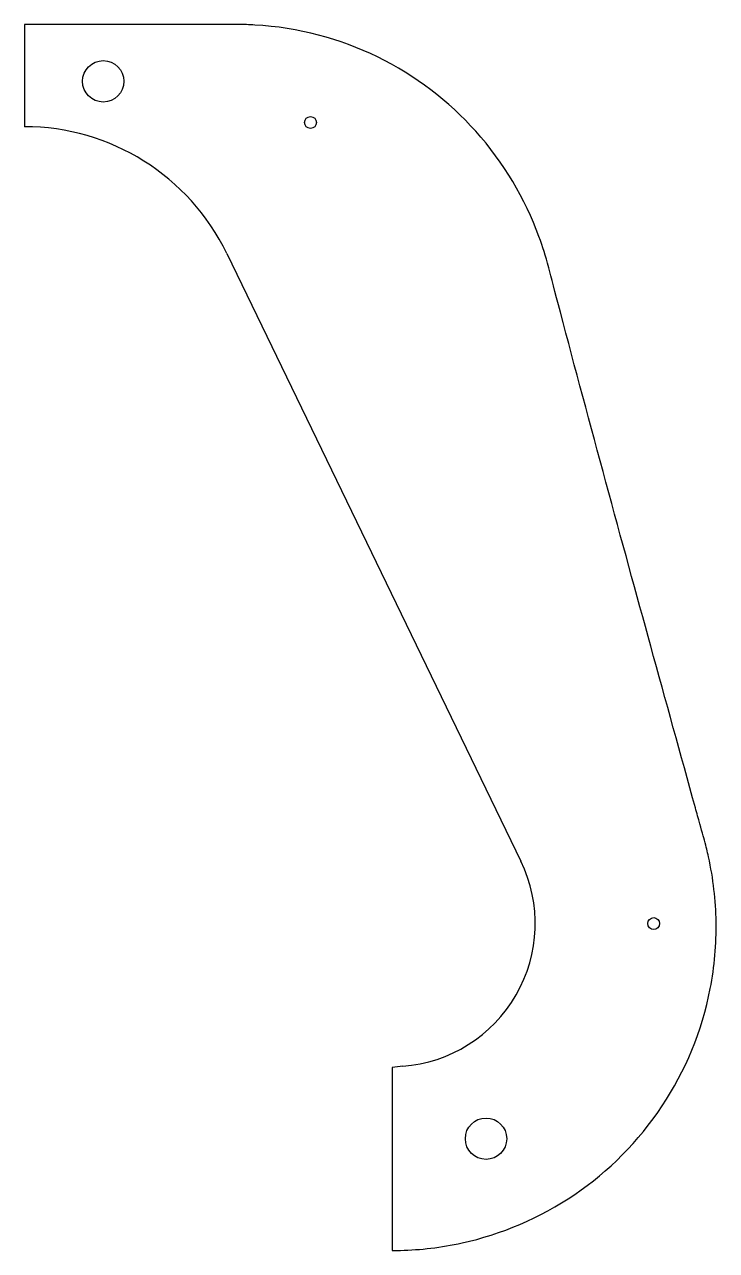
# Model space of a CAD drawing. Header units: millimetres. Extents: x 280 to 449, y -150 to 150.
import ezdxf

# ---------------------------------------------------------------- set-up
doc = ezdxf.new("R2010")
doc.units = ezdxf.units.MM
doc.layers.get('0').update_dxf_attribs({"linetype": 'CONTINUOUS'})

msp = doc.modelspace()

# ---------------------------------------------------------------- linework, layer by layer
for p, q in [((331.93, 150), (280, 150)), ((280, 150), (280, 125)), ((329.5, 93.97), (401.5, -54.75)), ((372.61, -104.9), (370, -105.23)), ((370, -105.23), (370, -150))]:
    msp.add_line(p, q)
for centre, radius in [((299.27, 136.1), 5.06), ((350, 126.02), 1.45), ((434, -70), 1.45), ((392.96, -122.65), 5.06)]:
    msp.add_circle(centre, radius)
for centre, radius, start, end in [((280, 70), 55, 25.8334, 90), ((370, -70), 35, -85.7263, 25.8334)]:
    msp.add_arc(centre, radius, start, end)
for points, knots in [([(408.32, 90.44), (407.48, 93.66), (406.94, 95.34), (402.51, 107.36), (397.38, 116.14), (383.86, 131.24), (375.76, 137.5), (357.24, 146.52), (347.08, 149.28), (334.98, 149.95), (333.84, 150), (331.93, 150)], [-88.655717, -88.655717, -88.655717, -88.655717, -88.038936, -88.038936, -86.009295, -86.009295, -84.076845, -84.076845, -82.198025, -82.198025, -81.957455, -81.957455, -81.957455, -81.957455]), ([(444.22, -41.7), (440.6, -28.64), (437.01, -15.65), (426.39, 22.93), (418.29, 52.59), (409.8, 84.79), (408.95, 88.04), (408.32, 90.44)], [-92.793681, -92.793681, -92.793681, -92.793681, -91.500591, -91.500591, -89.115922, -89.115922, -88.655717, -88.655717, -88.655717, -88.655717]), ([(446.4, -49.56), (446.04, -48.28), (445.54, -46.48), (444.57, -42.98), (444.4, -42.34), (444.22, -41.7)], [-93.1405863, -93.1405863, -93.1405863, -93.1405863, -92.856701, -92.856701, -92.7936814, -92.7936814, -92.7936814, -92.7936814]), ([(370, -150), (371.03, -150), (371.5, -149.99), (376.94, -149.85), (381.99, -149.27), (396.69, -146.04), (406.1, -142.11), (422.94, -130.65), (430.29, -123.38), (441.73, -106.13), (445.82, -96.42), (447.85, -85.89), (448.89, -80.5), (449.37, -75.02), (449.2, -64.35), (448.6, -59.04), (447.1, -52.22), (446.92, -51.46), (446.4, -49.56)], [-12.085905, -12.085905, -12.085905, -12.085905, -11.896761, -11.896761, -10.047815, -10.047815, -6.563402, -6.563402, -3.220211, -3.220211, 0, 0, 0, 1.645953, 1.645953, 3.202056, 3.202056, 3.626045, 3.626045, 3.626045, 3.626045])]:
    msp.add_open_spline(points, degree=3, knots=knots)

doc.saveas('drawing.dxf')
